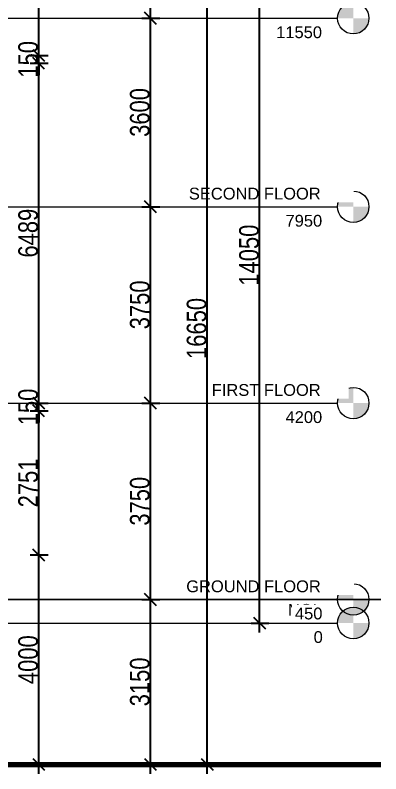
# Model space of a CAD drawing. Header units: millimetres. Extents: x -35190 to 411743, y -233114 to 23872.
# Drawn here: x 30787 to 37761, y -166589 to -152101 of the extents above; entities that cross this region are included whole.
import ezdxf

# ---------------------------------------------------------------- set-up
doc = ezdxf.new("R2010")
doc.units = ezdxf.units.MM
doc.linetypes.add('Centre', pattern=[31.75, 6.35, -4.7625, 15.875, -4.7625])
for name, color, linetype, lineweight in [('A-ANNO-DIMS', 211, 'Continuous', 9), ('A-DETL', 90, 'Continuous', 18), ('A-DETL-WIDE', 214, 'Continuous', 70), ('A-FLOR-LEVL', 51, 'Continuous', 18)]:
    doc.layers.add(name, color=color, linetype=linetype, lineweight=lineweight)
doc.styles.add('Arial', font='arial.ttf', dxfattribs={"height": 187.5})
doc.styles.add('Arial_3', font='arial.ttf', dxfattribs={"width": 0.8, "height": 375})
doc.dimstyles.new('main_4_5mm', dxfattribs={"dimscale": 304.8, "dimtxt": 382.597275, "dimasz": 0.738189, "dimexe": 0.590551, "dimexo": 0.0625, "dimgap": 0.024606, "dimtad": 1, "dimdec": 0, "dimzin": 0, "dimdsep": 46, "dimtxsty": 'Arial_3', "dimblk1": 'OBLIQUE', "dimblk2": 'OBLIQUE', "dimsah": 1, "dimcen": 0.09, "dimdle": 0.590551, "dimazin": 0, "dimtfac": 1, "dimtdec": 4, "dimtix": 1, "dimtmove": 0, "dimatfit": 3, "dimfxl": 0.590551, "dimfxlon": 1, "dimtvp": 1, "dimtolj": 1, "dimtzin": 0, "dimarcsym": 2})

# ---------------------------------------------------------------- blocks, each defined once
blk = doc.blocks.new('Level - M_Level Head - Circle-24867-North')
at = {"layer": 'A-FLOR-LEVL', "lineweight": 9}
h = blk.add_hatch(color=256, dxfattribs=at)
edge = h.paths.add_edge_path()
edge.add_line((18877, 0), (18577, 0))
edge.add_arc((18877, 0), 300, 90, 180, ccw=False)
edge.add_line((18877, 300), (18877, 0))
h = blk.add_hatch(color=256, dxfattribs=at)
edge = h.paths.add_edge_path()
edge.add_line((18877, -300), (18877, 0))
edge.add_line((18877, 0), (19177, 0))
edge.add_arc((18877, 0), 300, 270, 360, ccw=False)
blk.add_circle((18877, 0), 300, dxfattribs=at)
blk = doc.blocks.new('_Oblique')
at = {"color": 0, "linetype": 'ByBlock', "lineweight": -2}
blk.add_line((-0.5, -0.5), (0.5, 0.5), dxfattribs=at)
blk = doc.blocks.new('*D1880')
at = {"layer": 'A-ANNO-DIMS', "color": 0, "lineweight": -2, "transparency": 16777216}
for p, q in [((33365, -166589), (33365, -163079)), ((33205, -163259), (33545, -163259)), ((33205, -166409), (33545, -166409))]:
    blk.add_line(p, q, dxfattribs=at)
at = {"layer": 'Defpoints', "color": 0, "transparency": 16777216}
for p in [(33185, -163259), (33365, -163259), (33185, -166409)]:
    blk.add_point(p, dxfattribs=at)
at = {"layer": 'A-ANNO-DIMS', "color": 0, "lineweight": -2, "transparency": 16777216, "xscale": 224.9999999999999, "yscale": 224.9999999999999, "zscale": 224.9999999999999}
for p, rotation in [((33365, -163259), 90), ((33365, -166409), 270)]:
    blk.add_blockref('_Oblique', p, dxfattribs=dict(at, rotation=rotation))
at = {"layer": 'A-ANNO-DIMS', "color": 0, "transparency": 16777216, "insert": (33166, -164834), "char_height": 375, "width": 991.69, "attachment_point": 5, "rotation": 90, "style": 'Arial_3'}
blk.add_mtext('\\A1;3150', dxfattribs=at)
blk = doc.blocks.new('*D1881')
at = {"layer": 'A-ANNO-DIMS', "color": 0, "lineweight": -2, "transparency": 16777216}
for p, q in [((33365, -163439), (33365, -159329)), ((33205, -159509), (33545, -159509)), ((33205, -163259), (33545, -163259))]:
    blk.add_line(p, q, dxfattribs=at)
at = {"layer": 'Defpoints', "color": 0, "transparency": 16777216}
for p in [(33185, -159509), (33365, -159509), (33185, -163259)]:
    blk.add_point(p, dxfattribs=at)
at = {"layer": 'A-ANNO-DIMS', "color": 0, "lineweight": -2, "transparency": 16777216, "xscale": 224.9999999999999, "yscale": 224.9999999999999, "zscale": 224.9999999999999}
for p, rotation in [((33365, -159509), 90), ((33365, -163259), 270)]:
    blk.add_blockref('_Oblique', p, dxfattribs=dict(at, rotation=rotation))
at = {"layer": 'A-ANNO-DIMS', "color": 0, "transparency": 16777216, "insert": (33166, -161384), "char_height": 375, "width": 991.69, "attachment_point": 5, "rotation": 90, "style": 'Arial_3'}
blk.add_mtext('\\A1;3750', dxfattribs=at)
blk = doc.blocks.new('*D1882')
at = {"layer": 'A-ANNO-DIMS', "color": 0, "lineweight": -2, "transparency": 16777216}
for p, q in [((33365, -159689), (33365, -155579)), ((33205, -155759), (33545, -155759)), ((33205, -159509), (33545, -159509))]:
    blk.add_line(p, q, dxfattribs=at)
at = {"layer": 'Defpoints', "color": 0, "transparency": 16777216}
for p in [(33185, -155759), (33365, -155759), (33185, -159509)]:
    blk.add_point(p, dxfattribs=at)
at = {"layer": 'A-ANNO-DIMS', "color": 0, "lineweight": -2, "transparency": 16777216, "xscale": 224.9999999999999, "yscale": 224.9999999999999, "zscale": 224.9999999999999}
for p, rotation in [((33365, -155759), 90), ((33365, -159509), 270)]:
    blk.add_blockref('_Oblique', p, dxfattribs=dict(at, rotation=rotation))
at = {"layer": 'A-ANNO-DIMS', "color": 0, "transparency": 16777216, "insert": (33166, -157634), "char_height": 375, "width": 991.69, "attachment_point": 5, "rotation": 90, "style": 'Arial_3'}
blk.add_mtext('\\A1;3750', dxfattribs=at)
blk = doc.blocks.new('*D1883')
at = {"layer": 'A-ANNO-DIMS', "color": 0, "lineweight": -2, "transparency": 16777216}
for p, q in [((33365, -155939), (33365, -151979)), ((33205, -152159), (33545, -152159)), ((33205, -155759), (33545, -155759))]:
    blk.add_line(p, q, dxfattribs=at)
at = {"layer": 'Defpoints', "color": 0, "transparency": 16777216}
for p in [(33185, -152159), (33365, -152159), (33185, -155759)]:
    blk.add_point(p, dxfattribs=at)
at = {"layer": 'A-ANNO-DIMS', "color": 0, "lineweight": -2, "transparency": 16777216, "xscale": 224.9999999999999, "yscale": 224.9999999999999, "zscale": 224.9999999999999}
for p, rotation in [((33365, -152159), 90), ((33365, -155759), 270)]:
    blk.add_blockref('_Oblique', p, dxfattribs=dict(at, rotation=rotation))
at = {"layer": 'A-ANNO-DIMS', "color": 0, "transparency": 16777216, "insert": (33166, -153959), "char_height": 375, "width": 991.69, "attachment_point": 5, "rotation": 90, "style": 'Arial_3'}
blk.add_mtext('\\A1;3600', dxfattribs=at)
blk = doc.blocks.new('*D1884')
at = {"layer": 'A-ANNO-DIMS', "color": 0, "lineweight": -2, "transparency": 16777216}
for p, q in [((33365, -152339), (33365, -149579)), ((33205, -149759), (33545, -149759)), ((33205, -152159), (33545, -152159))]:
    blk.add_line(p, q, dxfattribs=at)
at = {"layer": 'Defpoints', "color": 0, "transparency": 16777216}
for p in [(33185, -149759), (33365, -149759), (33185, -152159)]:
    blk.add_point(p, dxfattribs=at)
at = {"layer": 'A-ANNO-DIMS', "color": 0, "lineweight": -2, "transparency": 16777216, "xscale": 224.9999999999999, "yscale": 224.9999999999999, "zscale": 224.9999999999999}
for p, rotation in [((33365, -149759), 90), ((33365, -152159), 270)]:
    blk.add_blockref('_Oblique', p, dxfattribs=dict(at, rotation=rotation))
at = {"layer": 'A-ANNO-DIMS', "color": 0, "transparency": 16777216, "insert": (33166, -150959), "char_height": 375, "width": 991.69, "attachment_point": 5, "rotation": 90, "style": 'Arial_3'}
blk.add_mtext('\\A1;2400', dxfattribs=at)
blk = doc.blocks.new('*D1885')
at = {"layer": 'A-ANNO-DIMS', "color": 0, "lineweight": -2, "transparency": 16777216}
for p, q in [((34448, -166589), (34448, -149579)), ((34287, -149759), (34628, -149759)), ((34287, -166409), (34628, -166409))]:
    blk.add_line(p, q, dxfattribs=at)
at = {"layer": 'Defpoints', "color": 0, "transparency": 16777216}
for p in [(34268, -149759), (34448, -149759), (34268, -166409)]:
    blk.add_point(p, dxfattribs=at)
at = {"layer": 'A-ANNO-DIMS', "color": 0, "lineweight": -2, "transparency": 16777216, "xscale": 224.9999999999999, "yscale": 224.9999999999999, "zscale": 224.9999999999999}
for p, rotation in [((34448, -149759), 90), ((34448, -166409), 270)]:
    blk.add_blockref('_Oblique', p, dxfattribs=dict(at, rotation=rotation))
at = {"layer": 'A-ANNO-DIMS', "color": 0, "transparency": 16777216, "insert": (34249, -158084), "char_height": 375, "width": 1239.62, "attachment_point": 5, "rotation": 90, "style": 'Arial_3'}
blk.add_mtext('\\A1;16650', dxfattribs=at)
blk = doc.blocks.new('*D1886')
at = {"layer": 'A-ANNO-DIMS', "color": 0, "lineweight": -2, "transparency": 16777216}
for p, q in [((31235, -166589), (31235, -162229)), ((31074, -162409), (31415, -162409)), ((31074, -166409), (31415, -166409))]:
    blk.add_line(p, q, dxfattribs=at)
at = {"layer": 'Defpoints', "color": 0, "transparency": 16777216}
for p in [(31055, -162409), (31235, -162409), (31055, -166409)]:
    blk.add_point(p, dxfattribs=at)
at = {"layer": 'A-ANNO-DIMS', "color": 0, "lineweight": -2, "transparency": 16777216, "xscale": 224.9999999999999, "yscale": 224.9999999999999, "zscale": 224.9999999999999}
for p, rotation in [((31235, -162409), 90), ((31235, -166409), 270)]:
    blk.add_blockref('_Oblique', p, dxfattribs=dict(at, rotation=rotation))
at = {"layer": 'A-ANNO-DIMS', "color": 0, "transparency": 16777216, "insert": (31036, -164409), "char_height": 375, "width": 991.69, "attachment_point": 5, "rotation": 90, "style": 'Arial_3'}
blk.add_mtext('\\A1;4000', dxfattribs=at)
blk = doc.blocks.new('*D1887')
at = {"layer": 'A-ANNO-DIMS', "color": 0, "lineweight": -2, "transparency": 16777216}
for p, q in [((31235, -162589), (31235, -159478)), ((31074, -159658), (31415, -159658)), ((31074, -162409), (31415, -162409))]:
    blk.add_line(p, q, dxfattribs=at)
at = {"layer": 'Defpoints', "color": 0, "transparency": 16777216}
for p in [(31055, -159658), (31235, -159658), (31055, -162409)]:
    blk.add_point(p, dxfattribs=at)
at = {"layer": 'A-ANNO-DIMS', "color": 0, "lineweight": -2, "transparency": 16777216, "xscale": 224.9999999999999, "yscale": 224.9999999999999, "zscale": 224.9999999999999}
for p, rotation in [((31235, -159658), 90), ((31235, -162409), 270)]:
    blk.add_blockref('_Oblique', p, dxfattribs=dict(at, rotation=rotation))
at = {"layer": 'A-ANNO-DIMS', "color": 0, "transparency": 16777216, "insert": (31036, -161034), "char_height": 375, "width": 991.69, "attachment_point": 5, "rotation": 90, "style": 'Arial_3'}
blk.add_mtext('\\A1;2751', dxfattribs=at)
blk = doc.blocks.new('*D1888')
at = {"layer": 'A-ANNO-DIMS', "color": 0, "lineweight": -2, "transparency": 16777216}
for p, q in [((31235, -159508), (31235, -159283)), ((31074, -159508), (31415, -159508)), ((31235, -159658), (31235, -159508)), ((31074, -159658), (31415, -159658)), ((31235, -159658), (31235, -159883))]:
    blk.add_line(p, q, dxfattribs=at)
at = {"layer": 'Defpoints', "color": 0, "transparency": 16777216}
for p in [(31055, -159508), (31235, -159508), (31055, -159658)]:
    blk.add_point(p, dxfattribs=at)
at = {"layer": 'A-ANNO-DIMS', "color": 0, "lineweight": -2, "transparency": 16777216, "xscale": 224.9999999999999, "yscale": 224.9999999999999, "zscale": 224.9999999999999}
for p, rotation in [((31235, -159508), 270), ((31235, -159658), 90)]:
    blk.add_blockref('_Oblique', p, dxfattribs=dict(at, rotation=rotation))
at = {"layer": 'A-ANNO-DIMS', "color": 0, "transparency": 16777216, "insert": (31036, -159583), "char_height": 375, "width": 743.77, "attachment_point": 5, "rotation": 90, "style": 'Arial_3'}
blk.add_mtext('\\A1;150', dxfattribs=at)
blk = doc.blocks.new('*D1889')
at = {"layer": 'A-ANNO-DIMS', "color": 0, "lineweight": -2, "transparency": 16777216}
for p, q in [((31235, -159688), (31235, -152839)), ((31074, -153019), (31415, -153019)), ((31074, -159508), (31415, -159508))]:
    blk.add_line(p, q, dxfattribs=at)
at = {"layer": 'Defpoints', "color": 0, "transparency": 16777216}
for p in [(31055, -153019), (31235, -153019), (31055, -159508)]:
    blk.add_point(p, dxfattribs=at)
at = {"layer": 'A-ANNO-DIMS', "color": 0, "lineweight": -2, "transparency": 16777216, "xscale": 224.9999999999999, "yscale": 224.9999999999999, "zscale": 224.9999999999999}
for p, rotation in [((31235, -153019), 90), ((31235, -159508), 270)]:
    blk.add_blockref('_Oblique', p, dxfattribs=dict(at, rotation=rotation))
at = {"layer": 'A-ANNO-DIMS', "color": 0, "transparency": 16777216, "insert": (31036, -156264), "char_height": 375, "width": 991.69, "attachment_point": 5, "rotation": 90, "style": 'Arial_3'}
blk.add_mtext('\\A1;6489', dxfattribs=at)
blk = doc.blocks.new('*D1890')
at = {"layer": 'A-ANNO-DIMS', "color": 0, "lineweight": -2, "transparency": 16777216}
for p, q in [((31235, -152869), (31235, -152644)), ((31074, -152869), (31415, -152869)), ((31235, -153019), (31235, -152869)), ((31074, -153019), (31415, -153019)), ((31235, -153019), (31235, -153244))]:
    blk.add_line(p, q, dxfattribs=at)
at = {"layer": 'Defpoints', "color": 0, "transparency": 16777216}
for p in [(31055, -152869), (31235, -152869), (31055, -153019)]:
    blk.add_point(p, dxfattribs=at)
at = {"layer": 'A-ANNO-DIMS', "color": 0, "lineweight": -2, "transparency": 16777216, "xscale": 224.9999999999999, "yscale": 224.9999999999999, "zscale": 224.9999999999999}
for p, rotation in [((31235, -152869), 270), ((31235, -153019), 90)]:
    blk.add_blockref('_Oblique', p, dxfattribs=dict(at, rotation=rotation))
at = {"layer": 'A-ANNO-DIMS', "color": 0, "transparency": 16777216, "insert": (31036, -152944), "char_height": 375, "width": 743.77, "attachment_point": 5, "rotation": 90, "style": 'Arial_3'}
blk.add_mtext('\\A1;150', dxfattribs=at)
blk = doc.blocks.new('*D1891')
at = {"layer": 'A-ANNO-DIMS', "color": 0, "lineweight": -2, "transparency": 16777216}
for p, q in [((31235, -153049), (31235, -149579)), ((31074, -149759), (31415, -149759)), ((31074, -152869), (31415, -152869))]:
    blk.add_line(p, q, dxfattribs=at)
at = {"layer": 'Defpoints', "color": 0, "transparency": 16777216}
for p in [(31055, -149759), (31235, -149759), (31055, -152869)]:
    blk.add_point(p, dxfattribs=at)
at = {"layer": 'A-ANNO-DIMS', "color": 0, "lineweight": -2, "transparency": 16777216, "xscale": 224.9999999999999, "yscale": 224.9999999999999, "zscale": 224.9999999999999}
for p, rotation in [((31235, -149759), 90), ((31235, -152869), 270)]:
    blk.add_blockref('_Oblique', p, dxfattribs=dict(at, rotation=rotation))
at = {"layer": 'A-ANNO-DIMS', "color": 0, "transparency": 16777216, "insert": (31036, -151314), "char_height": 375, "width": 991.69, "attachment_point": 5, "rotation": 90, "style": 'Arial_3'}
blk.add_mtext('\\A1;3110', dxfattribs=at)
blk = doc.blocks.new('*D1893')
at = {"layer": 'A-ANNO-DIMS', "color": 0, "lineweight": -2, "transparency": 16777216}
for p, q in [((35448, -163889), (35448, -149479)), ((35287, -149659), (35628, -149659)), ((35287, -163709), (35628, -163709))]:
    blk.add_line(p, q, dxfattribs=at)
at = {"layer": 'Defpoints', "color": 0, "transparency": 16777216}
for p in [(35268, -149659), (35448, -149659), (35268, -163709)]:
    blk.add_point(p, dxfattribs=at)
at = {"layer": 'A-ANNO-DIMS', "color": 0, "lineweight": -2, "transparency": 16777216, "xscale": 224.9999999999999, "yscale": 224.9999999999999, "zscale": 224.9999999999999}
for p, rotation in [((35448, -149659), 90), ((35448, -163709), 270)]:
    blk.add_blockref('_Oblique', p, dxfattribs=dict(at, rotation=rotation))
at = {"layer": 'A-ANNO-DIMS', "color": 0, "transparency": 16777216, "insert": (35249, -156684), "char_height": 375, "width": 1239.62, "attachment_point": 5, "rotation": 90, "style": 'Arial_3'}
blk.add_mtext('\\A1;14050', dxfattribs=at)

msp = doc.modelspace()

# ---------------------------------------------------------------- linework, layer by layer
at = {"layer": 'A-DETL'}
for p, q in [((37761.3, -163259.2), (30084.4, -163259.2)), ((33584.4, -163259.2), (34484.4, -163259.2)), ((34484.4, -163259.2), (37761.3, -163259.2))]:
    msp.add_line(p, q, dxfattribs=at)
at = {"layer": 'A-DETL-WIDE'}
msp.add_line((-29351.3, -166409.2), (37761.3, -166409.2), dxfattribs=at)
at = {"layer": 'A-FLOR-LEVL', "linetype": 'Centre', "lineweight": 9}
for p, q in [((-28199.5, -152159.2), (36935.1, -152159.2)), ((-28199.5, -155759.2), (36935.1, -155759.2)), ((-28199.5, -159509.2), (36935.1, -159509.2)), ((-28199.5, -163709.2), (36935.1, -163709.2))]:
    msp.add_line(p, q, dxfattribs=at)

# ---------------------------------------------------------------- block references
at = {"layer": 'A-FLOR-LEVL', "lineweight": 9}
for p in [(18358.3, -152159.2), (18358.3, -155759.2), (18358.3, -159509.2), (18358.3, -163259.2), (18358.3, -163709.2)]:
    msp.add_blockref('Level - M_Level Head - Circle-24867-North', p, dxfattribs=at)

# ---------------------------------------------------------------- texts
at = {"layer": 'A-FLOR-LEVL', "lineweight": 9, "insert": (36480.3, -163864.8), "char_height": 225, "width": 216.456, "attachment_point": 1, "style": 'Arial', "bg_fill": 3, "box_fill_scale": 1.25, "bg_fill_color": 256, "bg_fill_true_color": 13158600, "bg_fill_transparency": 0}
msp.add_mtext('0', dxfattribs=at)

# ---------------------------------------------------------------- dimensions: what is measured, and where the dimension line sits
at = {"layer": 'A-ANNO-DIMS'}
for base, p1, p2, override, picture, middle in [((31234.7, -149759.2), (31054.7, -152869.2), (31054.7, -149759.2), {"dimpost": '<>', "dimfxl": 3110}, '*D1891', (31035.6, -151314.2)), ((33365.5, -149759.2), (33185.5, -152159.2), (33185.5, -149759.2), {"dimpost": '<>', "dimfxl": 2400}, '*D1884', (33166.5, -150959.2)), ((33365.5, -152159.2), (33185.5, -155759.2), (33185.5, -152159.2), {"dimpost": '<>', "dimfxl": 3600}, '*D1883', (33166.4, -153959.2)), ((31234.7, -152869.2), (31054.7, -153019.2), (31054.7, -152869.2), {"dimpost": '<>', "dimfxl": 150}, '*D1890', (31035.8, -152944.2)), ((31234.7, -153019.2), (31054.7, -159508.2), (31054.7, -153019.2), {"dimpost": '<>', "dimfxl": 6489}, '*D1889', (31035.8, -156263.7)), ((33365.5, -155759.2), (33185.5, -159509.2), (33185.5, -155759.2), {"dimpost": '<>', "dimfxl": 3750}, '*D1882', (33166.4, -157634.2)), ((31234.7, -159508.2), (31054.7, -159658.2), (31054.7, -159508.2), {"dimpost": '<>', "dimfxl": 150}, '*D1888', (31035.8, -159583.2)), ((33365.5, -159509.2), (33185.5, -163259.2), (33185.5, -159509.2), {"dimpost": '<>', "dimfxl": 3750}, '*D1881', (33166.4, -161384.2)), ((31234.7, -159658.2), (31054.7, -162409.2), (31054.7, -159658.2), {"dimpost": '<>', "dimfxl": 2751}, '*D1887', (31035.8, -161033.7)), ((31234.7, -162409.2), (31054.7, -166409.2), (31054.7, -162409.2), {"dimpost": '<>', "dimfxl": 4000}, '*D1886', (31035.8, -164409.2)), ((33365.5, -163259.2), (33185.5, -166409.2), (33185.5, -163259.2), {"dimpost": '<>', "dimfxl": 3150}, '*D1880', (33166.4, -164834.2))]:
    dim = msp.add_linear_dim(base=base, p1=p1, p2=p2, angle=90, dimstyle='main_4_5mm', override=override, dxfattribs=at)
    dim.commit()
    dim.dimension.update_dxf_attribs({"geometry": picture, "text_midpoint": middle})

# ---------------------------------------------------------------- next in the draw order: texts
at = {"layer": 'A-FLOR-LEVL', "lineweight": 9, "char_height": 225, "attachment_point": 1, "style": 'Arial', "bg_fill": 3, "box_fill_scale": 1.25, "bg_fill_color": 256, "bg_fill_true_color": 13158600, "bg_fill_transparency": 0}
for s, insert, width in [('11550', (35765.5, -152314.8), 1082.278), ('SECOND FLOOR', (34100, -155395.9), 3084.493), ('7950', (35944, -155914.8), 865.822), ('FIRST FLOOR', (34536.5, -159145.9), 2555.379), ('4200', (35944, -159664.8), 865.822), ('GROUND FLOOR', (34049.7, -162895.9), 3144.619), ('NGL', (35990, -163345.9), 793.671)]:
    msp.add_mtext(s, dxfattribs=dict(at, insert=insert, width=width))

# ---------------------------------------------------------------- next in the draw order: linework, layer by layer
at = {"layer": 'A-FLOR-LEVL', "linetype": 'Centre', "lineweight": 9}
msp.add_line((-28199.5, -163259.2), (36935.1, -163259.2), dxfattribs=at)

# ---------------------------------------------------------------- next in the draw order: texts
at = {"layer": 'A-FLOR-LEVL', "lineweight": 9, "insert": (36123.3, -163414.8), "char_height": 225, "width": 649.367, "attachment_point": 1, "style": 'Arial', "bg_fill": 3, "box_fill_scale": 1.25, "bg_fill_color": 256, "bg_fill_true_color": 13158600, "bg_fill_transparency": 0}
msp.add_mtext('450', dxfattribs=at)

# ---------------------------------------------------------------- next in the draw order: dimensions: what is measured, and where the dimension line sits
at = {"layer": 'A-ANNO-DIMS'}
for base, p1, p2, override, picture, middle in [((35448.2, -149659.2), (35268.2, -163709.2), (35268.2, -149659.2), {"dimpost": '<>', "dimfxl": 14050}, '*D1893', (35249.3, -156684.2)), ((34448.2, -149759.2), (34268.2, -166409.2), (34268.2, -149759.2), {"dimpost": '<>', "dimfxl": 16650}, '*D1885', (34249.3, -158084.2))]:
    dim = msp.add_linear_dim(base=base, p1=p1, p2=p2, angle=90, dimstyle='main_4_5mm', override=override, dxfattribs=at)
    dim.commit()
    dim.dimension.update_dxf_attribs({"geometry": picture, "text_midpoint": middle})

doc.saveas('drawing.dxf')
